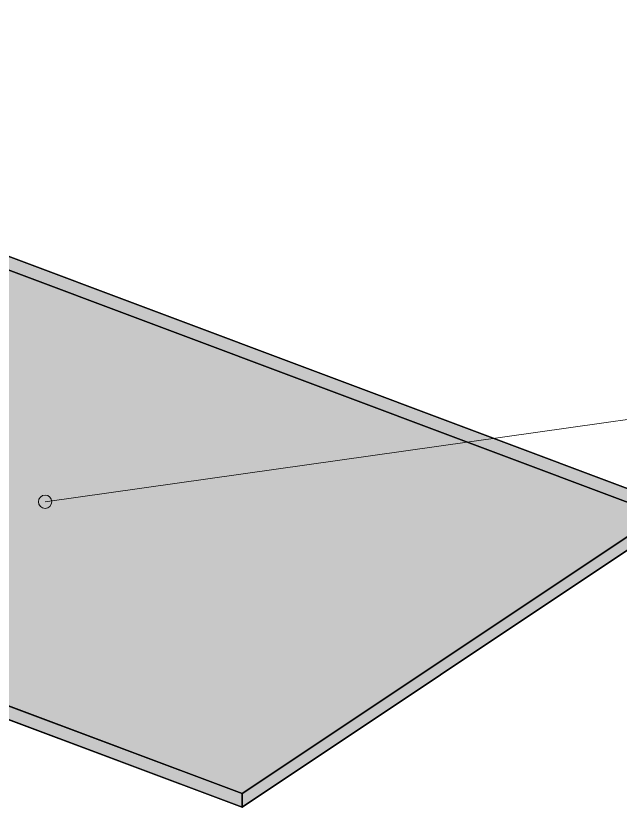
# Model space of a CAD drawing. Header units: millimetres. Extents: x 50 to 612415, y 2 to 4150.
# Drawn here: x 493925 to 494426, y 1914 to 2570 of the extents above; entities that cross this region are included whole.
import ezdxf

# ---------------------------------------------------------------- set-up
doc = ezdxf.new("R2010")
doc.units = ezdxf.units.MM
for name, color, linetype, lineweight in [('DIM', 7, 'Continuous', 13), ('HATCH', 8, 'Continuous', 9), ('OUTLINE', 7, 'Continuous', 25)]:
    doc.layers.add(name, color=color, linetype=linetype, lineweight=lineweight)

msp = doc.modelspace()

# ---------------------------------------------------------------- hatches: boundary and pattern name
at = {"layer": 'HATCH', "true_color": 0xccae87}
for points in [[(493786.229, 2420.485), (493428.487, 2181.991), (494112.862, 1925.35)], [(493786.229, 2420.485), (494112.862, 1925.35), (494470.604, 2163.845)], [(494112.862, 1914.125), (493428.487, 2170.766), (493786.229, 2409.26)], [(494470.604, 2152.619), (494112.862, 1914.125), (493786.229, 2409.26)]]:
    msp.add_hatch(color=43, dxfattribs=at).paths.add_polyline_path(points)
at = {"layer": 'HATCH', "true_color": 0xc0a47f}
for points in [[(494470.604, 2152.619), (493786.229, 2409.26), (493786.229, 2420.485), (494470.604, 2163.845)], [(493428.487, 2170.766), (494112.862, 1914.125), (494112.862, 1925.35), (493428.487, 2181.991)]]:
    msp.add_hatch(color=33, dxfattribs=at).paths.add_polyline_path(points)
at = {"layer": 'HATCH', "true_color": 0xbda27d}
msp.add_hatch(color=33, dxfattribs=at).paths.add_polyline_path([(494112.862, 1914.125), (494470.604, 2152.619), (494470.604, 2163.845), (494112.862, 1925.35)])

# ---------------------------------------------------------------- linework, layer by layer
at = {"layer": 'DIM'}
msp.add_lwpolyline([(493949.545, 2167.305), (496800, 2570), (496900, 2570)], dxfattribs=at)
msp.add_circle((493949.545, 2167.305), 5.5, dxfattribs=at)
at = {"layer": 'OUTLINE', "color": 139, "true_color": 0x42544a}
for p, q in [((493786.229, 2420.485), (494470.604, 2163.845)), ((494470.604, 2163.845), (493786.229, 2420.485)), ((494470.604, 2152.619), (493786.229, 2409.26)), ((493786.229, 2409.26), (494470.604, 2152.619)), ((493428.487, 2181.991), (494112.862, 1925.35)), ((494112.862, 1925.35), (493428.487, 2181.991)), ((494112.862, 1914.125), (493428.487, 2170.766)), ((493428.487, 2170.766), (494112.862, 1914.125)), ((494112.862, 1925.35), (494470.604, 2163.845)), ((494470.604, 2163.845), (494112.862, 1925.35)), ((494470.604, 2152.619), (494112.862, 1914.125)), ((494112.862, 1914.125), (494470.604, 2152.619)), ((494112.862, 1914.125), (494112.862, 1925.35)), ((494112.862, 1925.35), (494112.862, 1914.125))]:
    msp.add_line(p, q, dxfattribs=at)

doc.saveas('drawing.dxf')
